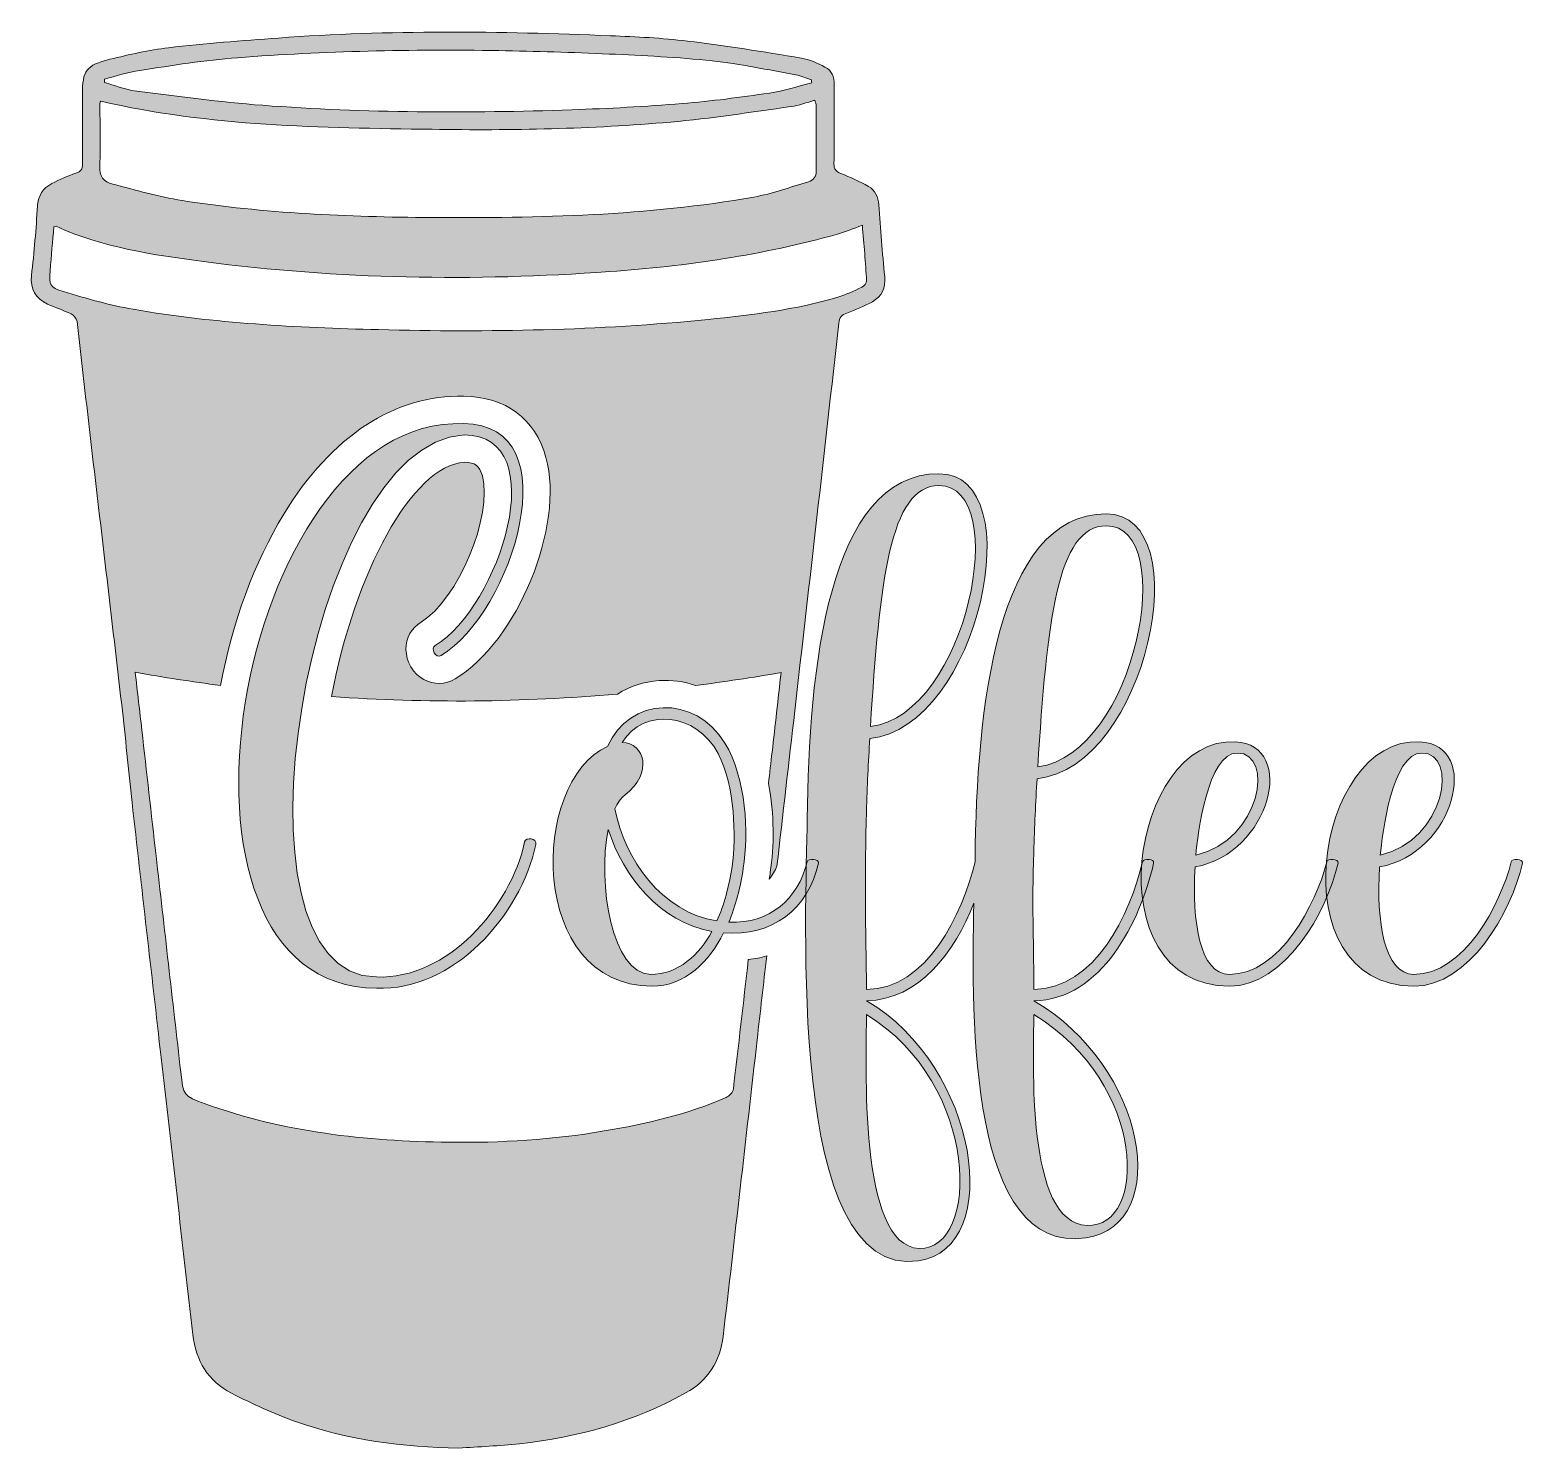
# Model space of a CAD drawing. Header units: inches. Extents: x 148 to 932, y -912 to -167.
import ezdxf

# ---------------------------------------------------------------- set-up
doc = ezdxf.new("R2010")
doc.units = ezdxf.units.IN
doc.header["$MEASUREMENT"] = 0
doc.layers.add('Layer 1', color=7, linetype='Continuous')

# ---------------------------------------------------------------- blocks, each defined once
blk = doc.blocks.new('block 3')
at = {"layer": 'Layer 1', "true_color": 0x08ccda}
h = blk.add_hatch(color=132, dxfattribs=at)
h.dxf.hatch_style = 2
edge = h.paths.add_edge_path()
edge.add_spline(control_points=[(375.76, -379.74), (293.11, -383.88), (246.42, -663.66), (329.77, -664.35), (367.11, -665.73), (399.97, -628.04), (407.58, -593.46), (408.27, -590.69), (414.15, -591.38), (413.46, -594.84), (405.5, -632.19), (369.88, -671.96), (329.77, -670.23), (204.92, -669.88), (255.76, -369.71), (375.41, -373.86), (432.48, -373.86), (401, -473.45), (363.66, -495.59), (360.89, -497.31), (358.12, -491.78), (360.54, -490.4), (394.43, -470), (423.14, -380.08), (375.76, -379.74)], knot_values=[0, 0, 0, 0, 1, 1, 1, 2, 2, 2, 3, 3, 3, 4, 4, 4, 5, 5, 5, 6, 6, 6, 7, 7, 7, 8, 8, 8, 8], degree=3, periodic=1)
h = blk.add_hatch(color=132, dxfattribs=at)
h.dxf.hatch_style = 2
edge = h.paths.add_edge_path()
edge.add_spline(control_points=[(587.04, -676.8), (645.83, -711.04), (660.01, -806.49), (614.36, -813.4), (544.5, -823.43), (555.57, -628.73), (555.92, -581.35), (556.61, -503.54), (566.98, -400.14), (625.08, -400.14), (674.19, -400.14), (646.18, -533.28), (588.77, -539.16), (588.08, -551.61), (587.39, -564.41), (587.04, -577.55), (586, -608.67), (586.69, -639.45), (587.04, -670.92), (618.86, -670.57), (637.18, -631.84), (644.1, -603.83), (644.1, -603.83), (644.1, -602.45), (644.1, -602.45), (644.79, -524.64), (655.17, -421.24), (712.92, -421.24), (762.03, -421.24), (734.36, -554.38), (676.61, -560.26), (675.92, -572.7), (675.22, -585.5), (674.88, -598.64), (673.84, -629.77), (674.88, -639.45), (674.88, -670.92), (707.04, -670.57), (725.37, -631.5), (731.94, -603.83), (732.63, -601.75), (738.51, -602.45), (737.82, -604.52), (730.9, -634.95), (710.5, -676.45), (674.88, -676.8), (734.02, -711.04), (748.2, -794.38), (702.2, -801.3), (641.33, -810.29), (642.03, -688.21), (643.41, -625.62), (633.38, -651.21), (614.71, -676.45), (587.04, -676.8)], knot_values=[0, 0, 0, 0, 1, 1, 1, 2, 2, 2, 3, 3, 3, 4, 4, 4, 5, 5, 5, 6, 6, 6, 7, 7, 7, 8, 8, 8, 9, 9, 9, 10, 10, 10, 11, 11, 11, 12, 12, 12, 13, 13, 13, 14, 14, 14, 15, 15, 15, 16, 16, 16, 17, 17, 17, 18, 18, 18, 18], degree=3, periodic=1)
edge = h.paths.add_edge_path()
edge.add_spline(control_points=[(614.71, -806.83), (646.52, -808.21), (647.21, -720.72), (587.04, -684.06), (587.04, -708.27), (582.54, -805.79), (614.71, -806.83)], knot_values=[0, 0, 0, 0, 1, 1, 1, 2, 2, 2, 2], degree=3, periodic=1)
edge = h.paths.add_edge_path()
edge.add_spline(control_points=[(589.11, -532.93), (640.3, -526.36), (663.47, -406.36), (625.08, -406.36), (599.14, -406.36), (593.96, -457.55), (589.11, -532.93)], knot_values=[0, 0, 0, 0, 1, 1, 1, 2, 2, 2, 2], degree=3, periodic=1)
edge = h.paths.add_edge_path()
edge.add_spline(control_points=[(702.89, -794.73), (734.36, -796.11), (735.05, -720.72), (674.88, -684.06), (674.88, -708.27), (670.38, -793.69), (702.89, -794.73)], knot_values=[0, 0, 0, 0, 1, 1, 1, 2, 2, 2, 2], degree=3, periodic=1)
edge = h.paths.add_edge_path()
edge.add_spline(control_points=[(676.95, -554.03), (728.48, -547.46), (751.31, -427.46), (712.92, -427.46), (686.99, -427.46), (681.8, -478.64), (676.95, -554.03)], knot_values=[0, 0, 0, 0, 1, 1, 1, 2, 2, 2, 2], degree=3, periodic=1)
h = blk.add_hatch(color=132, dxfattribs=at)
h.dxf.hatch_style = 2
edge = h.paths.add_edge_path()
edge.add_spline(control_points=[(561.8, -604.52), (556.62, -628.73), (537.6, -643.25), (512.01, -641.18), (504.74, -656.05), (491.95, -669.19), (474.31, -669.19), (409.3, -668.85), (409.99, -561.98), (451.14, -543.31), (462.21, -517.37), (497.13, -515.64), (512.7, -541.58), (524.11, -560.26), (525.15, -588.61), (522.38, -607.29), (521, -617.32), (518.23, -627), (514.77, -635.65), (536.56, -636.34), (551.08, -623.54), (555.93, -603.83), (556.27, -601.75), (562.5, -602.45), (561.8, -604.52)], knot_values=[0, 0, 0, 0, 1, 1, 1, 2, 2, 2, 3, 3, 3, 4, 4, 4, 5, 5, 5, 6, 6, 6, 7, 7, 7, 8, 8, 8, 8], degree=3, periodic=1)
edge = h.paths.add_edge_path()
edge.add_spline(control_points=[(473.62, -662.96), (488.14, -663.31), (499.56, -652.24), (505.78, -640.49), (478.46, -635.3), (459.44, -611.78), (451.49, -586.88), (445.61, -615.24), (453.56, -662.96), (473.62, -662.96)], knot_values=[0, 0, 0, 0, 1, 1, 1, 2, 2, 2, 3, 3, 3, 3], degree=3, periodic=1)
edge = h.paths.add_edge_path()
edge.add_spline(control_points=[(454.94, -576.16), (460.13, -602.45), (479.5, -630.46), (508.55, -634.95), (512.35, -626.65), (514.77, -616.62), (516.5, -606.6), (518.58, -590.34), (518.23, -564.41), (509.24, -547.11), (497.48, -525.33), (470.16, -522.91), (458.75, -541.23), (470.51, -541.58), (475.35, -557.14), (460.13, -568.9), (458.06, -570.63), (456.33, -573.05), (454.94, -576.16)], knot_values=[0, 0, 0, 0, 1, 1, 1, 2, 2, 2, 3, 3, 3, 4, 4, 4, 5, 5, 5, 6, 6, 6, 6], degree=3, periodic=1)
h = blk.add_hatch(color=132, dxfattribs=at)
h.dxf.hatch_style = 2
edge = h.paths.add_edge_path()
edge.add_spline(control_points=[(834.64, -604.52), (828.76, -630.46), (806.63, -669.19), (777.58, -669.19), (705.99, -668.5), (725.7, -538.12), (780.69, -540.89), (813.54, -542.62), (799.02, -599.33), (759.6, -606.6), (757.86, -635.3), (762.01, -662.96), (777.58, -662.96), (803.86, -663.31), (823.23, -625.96), (828.76, -603.83), (829.11, -601.75), (834.99, -602.45), (834.64, -604.52)], knot_values=[0, 0, 0, 0, 1, 1, 1, 2, 2, 2, 3, 3, 3, 4, 4, 4, 5, 5, 5, 6, 6, 6, 6], degree=3, periodic=1)
edge = h.paths.add_edge_path()
edge.add_spline(control_points=[(781.73, -546.77), (766.16, -546.77), (760.98, -589.65), (759.94, -600.37), (794.18, -592.42), (801.44, -546.77), (781.73, -546.77)], knot_values=[0, 0, 0, 0, 1, 1, 1, 2, 2, 2, 2], degree=3, periodic=1)
h = blk.add_hatch(color=132, dxfattribs=at)
h.dxf.hatch_style = 2
edge = h.paths.add_edge_path()
edge.add_spline(control_points=[(931.47, -604.52), (925.59, -630.46), (903.45, -669.19), (874.4, -669.19), (802.82, -668.5), (822.53, -538.12), (877.52, -540.89), (910.37, -542.62), (895.85, -599.33), (856.42, -606.6), (854.69, -635.3), (858.84, -662.96), (874.4, -662.96), (900.69, -663.31), (920.05, -625.96), (925.59, -603.83), (925.93, -601.75), (931.81, -602.45), (931.47, -604.52)], knot_values=[0, 0, 0, 0, 1, 1, 1, 2, 2, 2, 3, 3, 3, 4, 4, 4, 5, 5, 5, 6, 6, 6, 6], degree=3, periodic=1)
edge = h.paths.add_edge_path()
edge.add_spline(control_points=[(878.55, -546.77), (862.99, -546.77), (857.81, -589.65), (856.77, -600.37), (891, -592.42), (898.27, -546.77), (878.55, -546.77)], knot_values=[0, 0, 0, 0, 1, 1, 1, 2, 2, 2, 2], degree=3, periodic=1)
at = {"layer": 'Layer 1', "lineweight": 0}
for points, knots in [([(375.76, -379.74), (293.11, -383.88), (246.42, -663.66), (329.77, -664.35), (367.11, -665.73), (399.97, -628.04), (407.58, -593.46), (408.27, -590.69), (414.15, -591.38), (413.46, -594.84), (405.5, -632.19), (369.88, -671.96), (329.77, -670.23), (204.92, -669.88), (255.76, -369.71), (375.41, -373.86), (432.48, -373.86), (401, -473.45), (363.66, -495.59), (360.89, -497.31), (358.12, -491.78), (360.54, -490.4), (394.43, -470), (423.14, -380.08), (375.76, -379.74)], [0, 0, 0, 0, 1, 1, 1, 2, 2, 2, 3, 3, 3, 4, 4, 4, 5, 5, 5, 6, 6, 6, 7, 7, 7, 8, 8, 8, 8]), ([(587.04, -676.8), (645.83, -711.04), (660.01, -806.49), (614.36, -813.4), (544.5, -823.43), (555.57, -628.73), (555.92, -581.35), (556.61, -503.54), (566.98, -400.14), (625.08, -400.14), (674.19, -400.14), (646.18, -533.28), (588.77, -539.16), (588.08, -551.61), (587.39, -564.41), (587.04, -577.55), (586, -608.67), (586.69, -639.45), (587.04, -670.92), (618.86, -670.57), (637.18, -631.84), (644.1, -603.83), (644.1, -603.83), (644.1, -602.45), (644.1, -602.45), (644.79, -524.64), (655.17, -421.24), (712.92, -421.24), (762.03, -421.24), (734.36, -554.38), (676.61, -560.26), (675.92, -572.7), (675.22, -585.5), (674.88, -598.64), (673.84, -629.77), (674.88, -639.45), (674.88, -670.92), (707.04, -670.57), (725.37, -631.5), (731.94, -603.83), (732.63, -601.75), (738.51, -602.45), (737.82, -604.52), (730.9, -634.95), (710.5, -676.45), (674.88, -676.8), (734.02, -711.04), (748.2, -794.38), (702.2, -801.3), (641.33, -810.29), (642.03, -688.21), (643.41, -625.62), (633.38, -651.21), (614.71, -676.45), (587.04, -676.8)], [0, 0, 0, 0, 1, 1, 1, 2, 2, 2, 3, 3, 3, 4, 4, 4, 5, 5, 5, 6, 6, 6, 7, 7, 7, 8, 8, 8, 9, 9, 9, 10, 10, 10, 11, 11, 11, 12, 12, 12, 13, 13, 13, 14, 14, 14, 15, 15, 15, 16, 16, 16, 17, 17, 17, 18, 18, 18, 18]), ([(589.11, -532.93), (640.3, -526.36), (663.47, -406.36), (625.08, -406.36), (599.14, -406.36), (593.96, -457.55), (589.11, -532.93)], [0, 0, 0, 0, 1, 1, 1, 2, 2, 2, 2]), ([(676.95, -554.03), (728.48, -547.46), (751.31, -427.46), (712.92, -427.46), (686.99, -427.46), (681.8, -478.64), (676.95, -554.03)], [0, 0, 0, 0, 1, 1, 1, 2, 2, 2, 2]), ([(561.8, -604.52), (556.62, -628.73), (537.6, -643.25), (512.01, -641.18), (504.74, -656.05), (491.95, -669.19), (474.31, -669.19), (409.3, -668.85), (409.99, -561.98), (451.14, -543.31), (462.21, -517.37), (497.13, -515.64), (512.7, -541.58), (524.11, -560.26), (525.15, -588.61), (522.38, -607.29), (521, -617.32), (518.23, -627), (514.77, -635.65), (536.56, -636.34), (551.08, -623.54), (555.93, -603.83), (556.27, -601.75), (562.5, -602.45), (561.8, -604.52)], [0, 0, 0, 0, 1, 1, 1, 2, 2, 2, 3, 3, 3, 4, 4, 4, 5, 5, 5, 6, 6, 6, 7, 7, 7, 8, 8, 8, 8]), ([(454.94, -576.16), (460.13, -602.45), (479.5, -630.46), (508.55, -634.95), (512.35, -626.65), (514.77, -616.62), (516.5, -606.6), (518.58, -590.34), (518.23, -564.41), (509.24, -547.11), (497.48, -525.33), (470.16, -522.91), (458.75, -541.23), (470.51, -541.58), (475.35, -557.14), (460.13, -568.9), (458.06, -570.63), (456.33, -573.05), (454.94, -576.16)], [0, 0, 0, 0, 1, 1, 1, 2, 2, 2, 3, 3, 3, 4, 4, 4, 5, 5, 5, 6, 6, 6, 6]), ([(834.64, -604.52), (828.76, -630.46), (806.63, -669.19), (777.58, -669.19), (705.99, -668.5), (725.7, -538.12), (780.69, -540.89), (813.54, -542.62), (799.02, -599.33), (759.6, -606.6), (757.86, -635.3), (762.01, -662.96), (777.58, -662.96), (803.86, -663.31), (823.23, -625.96), (828.76, -603.83), (829.11, -601.75), (834.99, -602.45), (834.64, -604.52)], [0, 0, 0, 0, 1, 1, 1, 2, 2, 2, 3, 3, 3, 4, 4, 4, 5, 5, 5, 6, 6, 6, 6]), ([(931.47, -604.52), (925.59, -630.46), (903.45, -669.19), (874.4, -669.19), (802.82, -668.5), (822.53, -538.12), (877.52, -540.89), (910.37, -542.62), (895.85, -599.33), (856.42, -606.6), (854.69, -635.3), (858.84, -662.96), (874.4, -662.96), (900.69, -663.31), (920.05, -625.96), (925.59, -603.83), (925.93, -601.75), (931.81, -602.45), (931.47, -604.52)], [0, 0, 0, 0, 1, 1, 1, 2, 2, 2, 3, 3, 3, 4, 4, 4, 5, 5, 5, 6, 6, 6, 6]), ([(781.73, -546.77), (766.16, -546.77), (760.98, -589.65), (759.94, -600.37), (794.18, -592.42), (801.44, -546.77), (781.73, -546.77)], [0, 0, 0, 0, 1, 1, 1, 2, 2, 2, 2]), ([(878.55, -546.77), (862.99, -546.77), (857.81, -589.65), (856.77, -600.37), (891, -592.42), (898.27, -546.77), (878.55, -546.77)], [0, 0, 0, 0, 1, 1, 1, 2, 2, 2, 2]), ([(473.62, -662.96), (488.14, -663.31), (499.56, -652.24), (505.78, -640.49), (478.46, -635.3), (459.44, -611.78), (451.49, -586.88), (445.61, -615.24), (453.56, -662.96), (473.62, -662.96)], [0, 0, 0, 0, 1, 1, 1, 2, 2, 2, 3, 3, 3, 3]), ([(614.71, -806.83), (646.52, -808.21), (647.21, -720.72), (587.04, -684.06), (587.04, -708.27), (582.54, -805.79), (614.71, -806.83)], [0, 0, 0, 0, 1, 1, 1, 2, 2, 2, 2]), ([(702.89, -794.73), (734.36, -796.11), (735.05, -720.72), (674.88, -684.06), (674.88, -708.27), (670.38, -793.69), (702.89, -794.73)], [0, 0, 0, 0, 1, 1, 1, 2, 2, 2, 2])]:
    blk.add_open_spline(points, degree=3, knots=knots, dxfattribs=at)
blk = doc.blocks.new('block 5')
at = {"layer": 'Layer 1', "lineweight": 0}
for points, knots in [([(596.65, -296.8), (595.37, -284.21), (594.38, -271.62), (593.52, -259), (593.21, -254.75), (591.57, -251.33), (588.05, -249.33), (583.43, -246.72), (578.53, -244.5), (573.58, -242.55), (570.97, -241.53), (569.95, -240.31), (569.98, -237.44), (570.14, -223.62), (569.95, -209.78), (570.11, -195.96), (570.16, -191.79), (568.89, -188.43), (565.26, -186.66), (561.3, -184.68), (557.1, -182.67), (552.8, -181.96), (532.94, -178.71), (513.05, -175.47), (493.08, -173.05), (479.71, -171.41), (466.18, -170.81), (452.7, -170.26), (394.54, -167.81), (336.38, -167.16), (278.27, -171.43), (259.06, -172.84), (239.82, -174.35), (220.66, -176.54), (210.26, -177.74), (199.96, -180.11), (189.77, -182.62), (177.28, -185.69), (175.38, -188.59), (175.41, -201.07), (175.41, -213.27), (175.3, -225.47), (175.38, -237.67), (175.41, -240.31), (174.68, -241.56), (172.02, -242.44), (167.66, -243.85), (163.39, -245.68), (159.32, -247.81), (154.71, -250.21), (152.15, -253.99), (151.81, -259.57), (151.06, -271.72), (150.07, -283.89), (148.66, -296.02), (147.8, -303.39), (150.95, -308.06), (157.13, -311.08), (161.15, -313.04), (165.45, -314.32), (169.44, -316.3), (170.82, -316.97), (172.38, -318.77), (172.56, -320.21), (174.62, -337.02), (176.4, -353.89), (178.35, -370.73), (184.22, -420.96), (190.19, -471.17), (196, -521.41), (198.01, -538.51), (199.55, -555.66), (201.47, -572.76), (206.51, -617.42), (211.62, -662.05), (216.72, -706.68), (222.28, -755.14), (227.83, -803.62), (233.41, -852.09), (234.97, -865.72), (241.33, -876.54), (253.61, -882.82), (264.53, -888.43), (275.77, -893.61), (287.32, -897.71), (314.93, -907.51), (343.65, -911.11), (372.88, -911.68), (383.56, -910.92), (394.28, -910.51), (404.91, -909.39), (435.68, -906.13), (464.95, -897.73), (492.11, -882.72), (503.71, -876.3), (510.26, -866.09), (511.8, -853.02), (517.84, -801.17), (523.71, -749.3), (529.63, -697.42), (531.32, -682.72), (532.99, -668.02), (534.68, -653.31), (531.58, -654.2), (528.35, -654.85), (525.01, -655.24), (522.43, -677.87), (519.82, -700.5), (517.17, -723.1), (516.96, -724.79), (514.98, -726.9), (513.31, -727.63), (492.9, -736.6), (471.29, -741.45), (449.39, -745.2), (422.35, -749.85), (395.09, -751.44), (367.74, -751.1), (324.18, -750.52), (281.14, -745.93), (239.82, -730.92), (228.25, -726.72), (228.43, -726.64), (227.02, -714.24), (222.75, -676.41), (218.37, -638.58), (214.04, -600.73), (211.54, -578.73), (209.09, -556.7), (206.58, -534.7), (205.44, -524.69), (204.26, -514.68), (203.09, -504.38), (218.05, -507.04), (232.99, -509.36), (247.93, -511.32), (254.05, -478.44), (265.71, -446.61), (281.06, -421.43), (306.11, -380.35), (339.72, -358.4), (375.67, -359.52), (397.51, -359.6), (413.2, -371.3), (418.78, -391.64), (428.66, -427.66), (403.69, -488.43), (371.05, -507.88), (365.99, -510.95), (359.87, -511.08), (354.65, -508.21), (349.02, -505.11), (345.35, -498.91), (345.27, -492.36), (345.22, -486.37), (348.19, -481.05), (353.22, -478.08), (372.41, -466.45), (391.05, -422.01), (385.36, -401.31), (383.93, -396.07), (381.56, -394.22), (376.08, -394.09), (348.08, -396.01), (318.42, -452.71), (306.11, -517.16), (356.19, -520.68), (406.22, -520.18), (456.35, -515.8), (462.76, -511.76), (470.16, -509.31), (478.14, -508.74), (484.71, -508.29), (491.2, -509.21), (497.28, -511.34), (497.3, -511.34), (497.3, -511.34), (497.3, -511.34), (512.26, -509.41), (527.23, -507.15), (542.22, -504.51), (540.63, -518.59), (539.09, -532.43), (537.5, -546.27), (536.87, -551.78), (536.25, -557.3), (535.6, -562.8), (538.8, -578.99), (538.54, -595.96), (536.56, -609.39), (536.4, -610.59), (536.22, -611.79), (536.01, -612.98), (537.73, -610.92), (539.06, -608.6), (540.05, -606.26), (543.18, -579.04), (546.28, -551.85), (549.41, -524.64), (557.16, -456.81), (564.92, -388.98), (572.54, -321.12), (572.87, -318.1), (574, -316.82), (576.73, -315.8), (581.29, -314.13), (585.86, -312.23), (590.13, -309.86), (595.06, -307.09), (597.25, -302.74), (596.65, -296.8)], [0, 0, 0, 0, 1, 1, 1, 2, 2, 2, 3, 3, 3, 4, 4, 4, 5, 5, 5, 6, 6, 6, 7, 7, 7, 8, 8, 8, 9, 9, 9, 10, 10, 10, 11, 11, 11, 12, 12, 12, 13, 13, 13, 14, 14, 14, 15, 15, 15, 16, 16, 16, 17, 17, 17, 18, 18, 18, 19, 19, 19, 20, 20, 20, 21, 21, 21, 22, 22, 22, 23, 23, 23, 24, 24, 24, 25, 25, 25, 26, 26, 26, 27, 27, 27, 28, 28, 28, 29, 29, 29, 30, 30, 30, 31, 31, 31, 32, 32, 32, 33, 33, 33, 34, 34, 34, 35, 35, 35, 36, 36, 36, 37, 37, 37, 38, 38, 38, 39, 39, 39, 40, 40, 40, 41, 41, 41, 42, 42, 42, 43, 43, 43, 44, 44, 44, 45, 45, 45, 46, 46, 46, 47, 47, 47, 48, 48, 48, 49, 49, 49, 50, 50, 50, 51, 51, 51, 52, 52, 52, 53, 53, 53, 54, 54, 54, 55, 55, 55, 56, 56, 56, 57, 57, 57, 58, 58, 58, 59, 59, 59, 60, 60, 60, 61, 61, 61, 62, 62, 62, 63, 63, 63, 64, 64, 64, 65, 65, 65, 66, 66, 66, 67, 67, 67, 68, 68, 68, 69, 69, 69, 70, 70, 70, 70]), ([(205.62, -188.4), (222.64, -185.88), (239.66, -183.03), (256.79, -181.76), (302.44, -178.34), (348.19, -177.25), (393.97, -178.05), (413.31, -178.39), (432.63, -178.94), (451.94, -179.83), (470.01, -180.66), (488.1, -181.52), (506.06, -183.45), (520.76, -185.04), (535.31, -188.14), (549.91, -190.75), (552.72, -191.27), (555.43, -192.52), (558.2, -193.44), (558.25, -193.96), (558.28, -194.48), (558.3, -194.97), (550.92, -196.8), (543.6, -199.22), (536.09, -200.32), (520.87, -202.56), (505.59, -204.59), (490.26, -205.84), (471, -207.41), (451.71, -208.45), (432.39, -209.1), (378.25, -210.98), (324.08, -210.8), (270.03, -206.76), (247.49, -205.06), (225.04, -201.93), (202.57, -199.09), (197.28, -198.41), (192.14, -196.22), (186.95, -194.71), (186.93, -194.14), (186.93, -193.59), (186.9, -193.02), (193.13, -191.45), (199.28, -189.34), (205.62, -188.4)], [0, 0, 0, 0, 1, 1, 1, 2, 2, 2, 3, 3, 3, 4, 4, 4, 5, 5, 5, 6, 6, 6, 7, 7, 7, 8, 8, 8, 9, 9, 9, 10, 10, 10, 11, 11, 11, 12, 12, 12, 13, 13, 13, 14, 14, 14, 15, 15, 15, 15]), ([(184.58, -205.87), (184.58, -205.35), (184.92, -204.8), (185, -204.57), (242.4, -217.99), (300.72, -218.49), (358.96, -219.37), (400.77, -220), (442.58, -219.22), (484.27, -215.54), (505.44, -213.69), (526.47, -210.33), (547.51, -207.43), (551.58, -206.89), (555.49, -205.3), (559.97, -204.07), (560.21, -205.14), (560.65, -206.21), (560.65, -207.25), (560.65, -218.57), (560.49, -229.88), (560.62, -241.19), (560.65, -244.32), (559.21, -246.07), (556.63, -246.85), (547.12, -249.69), (537.71, -253.18), (527.96, -254.91), (471.91, -264.79), (415.24, -266.04), (358.49, -265.67), (314.72, -265.38), (271, -263.48), (227.7, -256.73), (215.42, -254.8), (203.4, -251.18), (191.31, -248.13), (186.48, -246.93), (184.24, -244.06), (184.5, -238.43), (185.05, -227.61), (184.58, -216.71), (184.58, -205.87)], [0, 0, 0, 0, 1, 1, 1, 2, 2, 2, 3, 3, 3, 4, 4, 4, 5, 5, 5, 6, 6, 6, 7, 7, 7, 8, 8, 8, 9, 9, 9, 10, 10, 10, 11, 11, 11, 12, 12, 12, 13, 13, 13, 14, 14, 14, 14]), ([(584.63, -302.22), (580.51, -304.23), (576.32, -306.23), (571.94, -307.54), (549.73, -314.08), (526.81, -316.9), (503.87, -319.19), (446.36, -324.98), (388.65, -325.97), (330.91, -324.53), (287.76, -323.47), (244.67, -321.22), (202.07, -313.85), (189.67, -311.71), (177.46, -308.19), (165.42, -304.54), (157.97, -302.3), (157.86, -301.23), (158.46, -293.46), (159.06, -285.8), (159.74, -278.13), (160.36, -270.55), (160.99, -270.42), (161.35, -270.21), (161.56, -270.29), (186.15, -281.44), (212.5, -285.3), (238.91, -288.77), (309.82, -298.07), (380.98, -299.22), (452.23, -294.06), (492.64, -291.14), (532.65, -285.41), (571.75, -274.35), (575.98, -273.18), (580.07, -271.46), (584.89, -269.76), (585.7, -279.8), (586.56, -289.37), (587.11, -298.96), (587.16, -300.03), (585.78, -301.7), (584.63, -302.22)], [0, 0, 0, 0, 1, 1, 1, 2, 2, 2, 3, 3, 3, 4, 4, 4, 5, 5, 5, 6, 6, 6, 7, 7, 7, 8, 8, 8, 9, 9, 9, 10, 10, 10, 11, 11, 11, 12, 12, 12, 13, 13, 13, 14, 14, 14, 14])]:
    blk.add_open_spline(points, degree=3, knots=knots, dxfattribs=at)
blk = doc.blocks.new('block 4')
at = {"layer": 'Layer 1', "true_color": 0x08ccda}
h = blk.add_hatch(color=132, dxfattribs=at)
h.dxf.hatch_style = 2
edge = h.paths.add_edge_path()
edge.add_spline(control_points=[(596.65, -296.8), (595.37, -284.21), (594.38, -271.62), (593.52, -259), (593.21, -254.75), (591.57, -251.33), (588.05, -249.33), (583.43, -246.72), (578.53, -244.5), (573.58, -242.55), (570.97, -241.53), (569.95, -240.31), (569.98, -237.44), (570.14, -223.62), (569.95, -209.78), (570.11, -195.96), (570.16, -191.79), (568.89, -188.43), (565.26, -186.66), (561.3, -184.68), (557.1, -182.67), (552.8, -181.96), (532.94, -178.71), (513.05, -175.47), (493.08, -173.05), (479.71, -171.41), (466.18, -170.81), (452.7, -170.26), (394.54, -167.81), (336.38, -167.16), (278.27, -171.43), (259.06, -172.84), (239.82, -174.35), (220.66, -176.54), (210.26, -177.74), (199.96, -180.11), (189.77, -182.62), (177.28, -185.69), (175.38, -188.59), (175.41, -201.07), (175.41, -213.27), (175.3, -225.47), (175.38, -237.67), (175.41, -240.31), (174.68, -241.56), (172.02, -242.44), (167.66, -243.85), (163.39, -245.68), (159.32, -247.81), (154.71, -250.21), (152.15, -253.99), (151.81, -259.57), (151.06, -271.72), (150.07, -283.89), (148.66, -296.02), (147.8, -303.39), (150.95, -308.06), (157.13, -311.08), (161.15, -313.04), (165.45, -314.32), (169.44, -316.3), (170.82, -316.97), (172.38, -318.77), (172.56, -320.21), (174.62, -337.02), (176.4, -353.89), (178.35, -370.73), (184.22, -420.96), (190.19, -471.17), (196, -521.41), (198.01, -538.51), (199.55, -555.66), (201.47, -572.76), (206.51, -617.42), (211.62, -662.05), (216.72, -706.68), (222.28, -755.14), (227.83, -803.62), (233.41, -852.09), (234.97, -865.72), (241.33, -876.54), (253.61, -882.82), (264.53, -888.43), (275.77, -893.61), (287.32, -897.71), (314.93, -907.51), (343.65, -911.11), (372.88, -911.68), (383.56, -910.92), (394.28, -910.51), (404.91, -909.39), (435.68, -906.13), (464.95, -897.73), (492.11, -882.72), (503.71, -876.3), (510.26, -866.09), (511.8, -853.02), (517.84, -801.17), (523.71, -749.3), (529.63, -697.42), (531.32, -682.72), (532.99, -668.02), (534.68, -653.31), (531.58, -654.2), (528.35, -654.85), (525.01, -655.24), (522.43, -677.87), (519.82, -700.5), (517.17, -723.1), (516.96, -724.79), (514.98, -726.9), (513.31, -727.63), (492.9, -736.6), (471.29, -741.45), (449.39, -745.2), (422.35, -749.85), (395.09, -751.44), (367.74, -751.1), (324.18, -750.52), (281.14, -745.93), (239.82, -730.92), (228.25, -726.72), (228.43, -726.64), (227.02, -714.24), (222.75, -676.41), (218.37, -638.58), (214.04, -600.73), (211.54, -578.73), (209.09, -556.7), (206.58, -534.7), (205.44, -524.69), (204.26, -514.68), (203.09, -504.38), (218.05, -507.04), (232.99, -509.36), (247.93, -511.32), (254.05, -478.44), (265.71, -446.61), (281.06, -421.43), (306.11, -380.35), (339.72, -358.4), (375.67, -359.52), (397.51, -359.6), (413.2, -371.3), (418.78, -391.64), (428.66, -427.66), (403.69, -488.43), (371.05, -507.88), (365.99, -510.95), (359.87, -511.08), (354.65, -508.21), (349.02, -505.11), (345.35, -498.91), (345.27, -492.36), (345.22, -486.37), (348.19, -481.05), (353.22, -478.08), (372.41, -466.45), (391.05, -422.01), (385.36, -401.31), (383.93, -396.07), (381.56, -394.22), (376.08, -394.09), (348.08, -396.01), (318.42, -452.71), (306.11, -517.16), (356.19, -520.68), (406.22, -520.18), (456.35, -515.8), (462.76, -511.76), (470.16, -509.31), (478.14, -508.74), (484.71, -508.29), (491.2, -509.21), (497.28, -511.34), (497.3, -511.34), (497.3, -511.34), (497.3, -511.34), (512.26, -509.41), (527.23, -507.15), (542.22, -504.51), (540.63, -518.59), (539.09, -532.43), (537.5, -546.27), (536.87, -551.78), (536.25, -557.3), (535.6, -562.8), (538.8, -578.99), (538.54, -595.96), (536.56, -609.39), (536.4, -610.59), (536.22, -611.79), (536.01, -612.98), (537.73, -610.92), (539.06, -608.6), (540.05, -606.26), (543.18, -579.04), (546.28, -551.85), (549.41, -524.64), (557.16, -456.81), (564.92, -388.98), (572.54, -321.12), (572.87, -318.1), (574, -316.82), (576.73, -315.8), (581.29, -314.13), (585.86, -312.23), (590.13, -309.86), (595.06, -307.09), (597.25, -302.74), (596.65, -296.8)], knot_values=[0, 0, 0, 0, 1, 1, 1, 2, 2, 2, 3, 3, 3, 4, 4, 4, 5, 5, 5, 6, 6, 6, 7, 7, 7, 8, 8, 8, 9, 9, 9, 10, 10, 10, 11, 11, 11, 12, 12, 12, 13, 13, 13, 14, 14, 14, 15, 15, 15, 16, 16, 16, 17, 17, 17, 18, 18, 18, 19, 19, 19, 20, 20, 20, 21, 21, 21, 22, 22, 22, 23, 23, 23, 24, 24, 24, 25, 25, 25, 26, 26, 26, 27, 27, 27, 28, 28, 28, 29, 29, 29, 30, 30, 30, 31, 31, 31, 32, 32, 32, 33, 33, 33, 34, 34, 34, 35, 35, 35, 36, 36, 36, 37, 37, 37, 38, 38, 38, 39, 39, 39, 40, 40, 40, 41, 41, 41, 42, 42, 42, 43, 43, 43, 44, 44, 44, 45, 45, 45, 46, 46, 46, 47, 47, 47, 48, 48, 48, 49, 49, 49, 50, 50, 50, 51, 51, 51, 52, 52, 52, 53, 53, 53, 54, 54, 54, 55, 55, 55, 56, 56, 56, 57, 57, 57, 58, 58, 58, 59, 59, 59, 60, 60, 60, 61, 61, 61, 62, 62, 62, 63, 63, 63, 64, 64, 64, 65, 65, 65, 66, 66, 66, 67, 67, 67, 68, 68, 68, 69, 69, 69, 70, 70, 70, 70], degree=3, periodic=1)
edge = h.paths.add_edge_path()
edge.add_spline(control_points=[(205.62, -188.4), (222.64, -185.88), (239.66, -183.03), (256.79, -181.76), (302.44, -178.34), (348.19, -177.25), (393.97, -178.05), (413.31, -178.39), (432.63, -178.94), (451.94, -179.83), (470.01, -180.66), (488.1, -181.52), (506.06, -183.45), (520.76, -185.04), (535.31, -188.14), (549.91, -190.75), (552.72, -191.27), (555.43, -192.52), (558.2, -193.44), (558.25, -193.96), (558.28, -194.48), (558.3, -194.97), (550.92, -196.8), (543.6, -199.22), (536.09, -200.32), (520.87, -202.56), (505.59, -204.59), (490.26, -205.84), (471, -207.41), (451.71, -208.45), (432.39, -209.1), (378.25, -210.98), (324.08, -210.8), (270.03, -206.76), (247.49, -205.06), (225.04, -201.93), (202.57, -199.09), (197.28, -198.41), (192.14, -196.22), (186.95, -194.71), (186.93, -194.14), (186.93, -193.59), (186.9, -193.02), (193.13, -191.45), (199.28, -189.34), (205.62, -188.4)], knot_values=[0, 0, 0, 0, 1, 1, 1, 2, 2, 2, 3, 3, 3, 4, 4, 4, 5, 5, 5, 6, 6, 6, 7, 7, 7, 8, 8, 8, 9, 9, 9, 10, 10, 10, 11, 11, 11, 12, 12, 12, 13, 13, 13, 14, 14, 14, 15, 15, 15, 15], degree=3, periodic=1)
edge = h.paths.add_edge_path()
edge.add_spline(control_points=[(184.58, -205.87), (184.58, -205.35), (184.92, -204.8), (185, -204.57), (242.4, -217.99), (300.72, -218.49), (358.96, -219.37), (400.77, -220), (442.58, -219.22), (484.27, -215.54), (505.44, -213.69), (526.47, -210.33), (547.51, -207.43), (551.58, -206.89), (555.49, -205.3), (559.97, -204.07), (560.21, -205.14), (560.65, -206.21), (560.65, -207.25), (560.65, -218.57), (560.49, -229.88), (560.62, -241.19), (560.65, -244.32), (559.21, -246.07), (556.63, -246.85), (547.12, -249.69), (537.71, -253.18), (527.96, -254.91), (471.91, -264.79), (415.24, -266.04), (358.49, -265.67), (314.72, -265.38), (271, -263.48), (227.7, -256.73), (215.42, -254.8), (203.4, -251.18), (191.31, -248.13), (186.48, -246.93), (184.24, -244.06), (184.5, -238.43), (185.05, -227.61), (184.58, -216.71), (184.58, -205.87)], knot_values=[0, 0, 0, 0, 1, 1, 1, 2, 2, 2, 3, 3, 3, 4, 4, 4, 5, 5, 5, 6, 6, 6, 7, 7, 7, 8, 8, 8, 9, 9, 9, 10, 10, 10, 11, 11, 11, 12, 12, 12, 13, 13, 13, 14, 14, 14, 14], degree=3, periodic=1)
edge = h.paths.add_edge_path()
edge.add_spline(control_points=[(584.63, -302.22), (580.51, -304.23), (576.32, -306.23), (571.94, -307.54), (549.73, -314.08), (526.81, -316.9), (503.87, -319.19), (446.36, -324.98), (388.65, -325.97), (330.91, -324.53), (287.76, -323.47), (244.67, -321.22), (202.07, -313.85), (189.67, -311.71), (177.46, -308.19), (165.42, -304.54), (157.97, -302.3), (157.86, -301.23), (158.46, -293.46), (159.06, -285.8), (159.74, -278.13), (160.36, -270.55), (160.99, -270.42), (161.35, -270.21), (161.56, -270.29), (186.15, -281.44), (212.5, -285.3), (238.91, -288.77), (309.82, -298.07), (380.98, -299.22), (452.23, -294.06), (492.64, -291.14), (532.65, -285.41), (571.75, -274.35), (575.98, -273.18), (580.07, -271.46), (584.89, -269.76), (585.7, -279.8), (586.56, -289.37), (587.11, -298.96), (587.16, -300.03), (585.78, -301.7), (584.63, -302.22)], knot_values=[0, 0, 0, 0, 1, 1, 1, 2, 2, 2, 3, 3, 3, 4, 4, 4, 5, 5, 5, 6, 6, 6, 7, 7, 7, 8, 8, 8, 9, 9, 9, 10, 10, 10, 11, 11, 11, 12, 12, 12, 13, 13, 13, 14, 14, 14, 14], degree=3, periodic=1)
at = {"layer": 'Layer 1'}
blk.add_blockref('block 5', (0, 0), dxfattribs=at)
blk = doc.blocks.new('block 2')
at = {"layer": 'Layer 1'}
for name in ['block 4', 'block 3']:
    blk.add_blockref(name, (0, 0), dxfattribs=at)

msp = doc.modelspace()

# ---------------------------------------------------------------- block references
at = {"layer": 'Layer 1'}
msp.add_blockref('block 2', (0, 0), dxfattribs=at)

doc.saveas('drawing.dxf')
